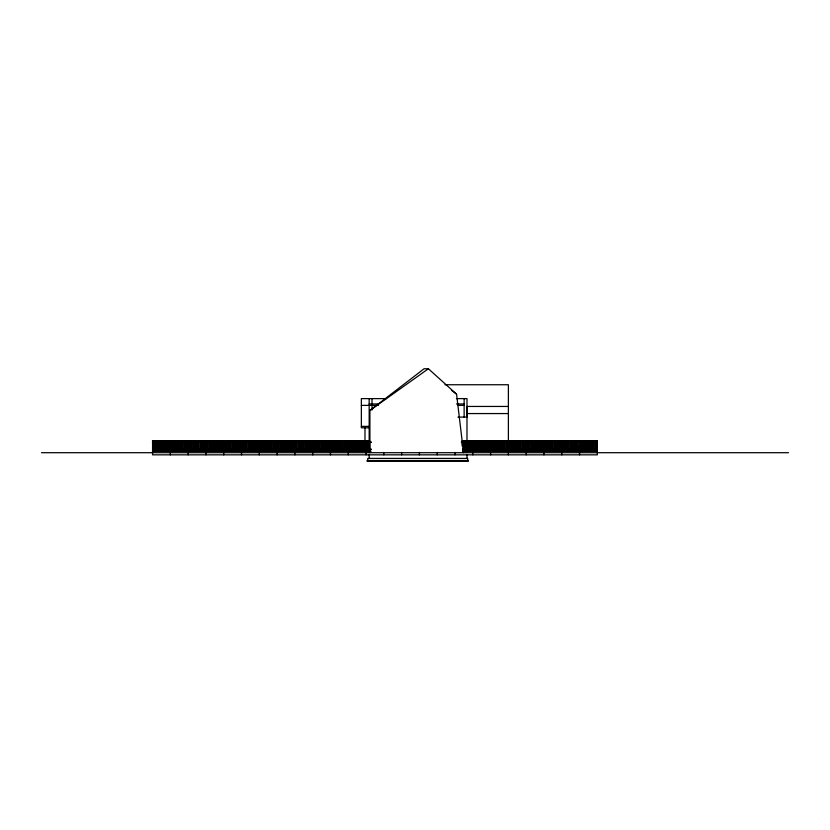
<?xml version="1.0" encoding="UTF-8"?>
<svg xmlns="http://www.w3.org/2000/svg" width="830" height="830" viewBox="0 0 830 830"><rect width="100%" height="100%" fill="white"/><g stroke="black" fill="none" stroke-linecap="round" stroke-linejoin="round"><path stroke-width="1.25" d="M369.91 452.703L369.91 410.425L424.099 368.759L428.394 368.759L456.573 394.188L463.545 452.703M369.91 410.425L428.394 368.759M444.963 384.747L508.385 384.747L508.385 454.84M386.209 398.618L361.361 398.618L361.361 427.792L369.174 427.792M456.459 398.618L466.989 398.618L466.989 452.298M369.174 403.961L378.418 403.961M456.459 403.961L464.136 403.961M361.361 405.382L378.418 405.382M457.745 405.382L464.136 405.382M466.968 406.451L508.385 406.451M466.989 407.157L467.166 417.075L457.973 417.117M466.968 413.568L508.385 413.568M361.361 426.371L369.174 426.371M152.564 440.958L369.682 440.958M597.341 440.958L462.092 440.958L462.092 445.938M152.751 442.027L170.181 442.027M170.534 442.027L187.974 442.027M188.327 442.027L205.767 442.027M206.12 442.027L223.55 442.027M223.913 442.027L241.343 442.027M241.696 442.027L259.136 442.027M259.489 442.027L276.93 442.027M277.282 442.027L294.712 442.027M295.075 442.027L312.505 442.027M312.858 442.027L330.299 442.027M330.651 442.027L348.092 442.027M348.444 442.027L365.885 442.027M366.238 442.027L371.218 442.027M461.418 442.027L472.623 442.027M472.976 442.027L490.416 442.027M490.769 442.027L508.209 442.027M508.562 442.027L526.002 442.027M526.355 442.027L543.785 442.027M544.148 442.027L561.578 442.027M561.931 442.027L579.371 442.027M579.724 442.027L597.164 442.027M152.751 442.38L170.181 442.38M170.534 442.38L187.974 442.38M188.327 442.38L205.767 442.38M206.12 442.38L223.55 442.38M223.913 442.38L241.343 442.38M241.696 442.38L259.136 442.38M259.489 442.38L276.93 442.38M277.282 442.38L294.712 442.38M295.075 442.38L312.505 442.38M312.858 442.38L330.299 442.38M330.651 442.38L348.092 442.38M348.444 442.38L365.885 442.38M366.238 442.38L371.218 442.38M461.418 442.38L472.623 442.38M472.976 442.38L490.416 442.38M490.769 442.38L508.209 442.38M508.562 442.38L526.002 442.38M526.355 442.38L543.785 442.38M544.148 442.38L561.578 442.38M561.931 442.38L579.371 442.38M579.724 442.38L597.164 442.38M152.751 449.144L170.181 449.144M170.534 449.144L187.974 449.144M188.327 449.144L205.767 449.144M206.12 449.144L223.55 449.144M223.913 449.144L241.343 449.144M241.696 449.144L259.136 449.144M259.489 449.144L276.93 449.144M277.282 449.144L294.712 449.144M295.075 449.144L312.505 449.144M312.858 449.144L330.299 449.144M330.651 449.144L348.092 449.144M348.444 449.144L365.885 449.144M366.238 449.144L371.218 449.144M462.663 449.144L472.623 449.144M472.976 449.144L490.416 449.144M490.769 449.144L508.209 449.144M508.562 449.144L526.002 449.144M526.355 449.144L543.785 449.144M544.148 449.144L561.578 449.144M561.931 449.144L579.371 449.144M579.724 449.144L597.164 449.144M152.751 449.497L170.181 449.497M170.534 449.497L187.974 449.497M188.327 449.497L205.767 449.497M206.12 449.497L223.55 449.497M223.913 449.497L241.343 449.497M241.696 449.497L259.136 449.497M259.489 449.497L276.93 449.497M277.282 449.497L294.712 449.497M295.075 449.497L312.505 449.497M312.858 449.497L330.299 449.497M330.651 449.497L348.092 449.497M348.444 449.497L365.885 449.497M366.238 449.497L371.218 449.497M462.663 449.497L472.623 449.497M472.976 449.497L490.416 449.497M490.769 449.497L508.209 449.497M508.562 449.497L526.002 449.497M526.355 449.497L543.785 449.497M544.148 449.497L561.578 449.497M561.931 449.497L579.371 449.497M579.724 449.497L597.164 449.497M152.564 450.929L369.682 450.929M462.528 450.929L597.341 450.929M152.564 451.281L371.145 451.281M462.632 451.281L597.341 451.281M41.5 452.703L788.5 452.703M451.499 390.214L456.573 394.188M597.164 451.281L597.341 440.606L597.341 454.84L152.564 454.84L152.564 440.606L152.751 451.281M596.915 440.958L596.915 450.929M595.484 440.958L595.484 450.929M595.141 440.958L595.141 450.929M593.72 440.958L593.72 450.929M593.367 440.958L593.367 450.929M591.946 440.958L591.946 450.929M591.593 440.958L591.593 450.929M590.172 440.958L590.172 450.929M589.829 440.958L589.829 450.929M588.408 440.958L588.408 450.929M588.055 440.958L588.055 450.929M587.059 440.958L587.059 450.929M586.706 440.958L586.706 450.929M586.634 440.958L586.634 450.929M586.281 440.958L586.281 450.929M585.285 440.958L585.285 450.929M584.517 440.958L584.517 450.929M583.521 440.958L583.521 450.929M583.168 440.958L583.168 450.929M582.743 440.958L582.743 450.929M581.322 440.958L581.322 450.929M580.969 440.958L580.969 450.929M579.724 451.281L579.724 440.606L579.371 451.281M579.548 440.606L579.548 454.84M579.122 440.958L579.122 450.929M577.701 440.958L577.701 450.929M577.348 440.958L577.348 450.929M576.352 440.958L576.352 450.929M576.01 440.958L575.927 450.929M575.574 440.958L575.574 450.929M574.578 440.958L574.578 450.929M574.236 440.958L574.236 450.929M574.153 440.958L574.153 450.929M573.81 440.958L573.81 450.929M572.814 440.958L572.814 450.929M572.461 440.958L572.378 450.929M572.036 440.958L572.036 450.929M570.615 440.958L570.615 450.929M570.262 440.958L570.262 450.929M568.841 440.958L568.841 450.929M568.498 440.958L568.498 450.929M567.066 440.958L567.066 450.929M566.724 440.958L566.724 450.929M565.303 440.958L565.303 450.929M564.95 440.958L564.95 450.929M563.529 440.958L563.529 450.929M563.176 440.958L563.176 450.929M562.18 440.958L562.18 450.929M561.931 451.281L561.931 440.606L561.578 451.281M561.754 440.606L561.754 454.84M561.329 440.958L561.329 450.929M560.333 440.958L560.333 450.929M559.908 440.958L559.98 450.929M559.555 440.958L559.555 450.929M558.134 440.958L558.134 450.929M557.791 440.958L557.791 450.929M556.359 440.958L556.359 450.929M556.017 440.958L556.017 450.929M554.596 440.958L554.596 450.929M554.243 440.958L554.243 450.929M552.822 440.958L552.822 450.929M552.469 440.958L552.469 450.929M551.473 440.958L551.473 450.929M551.13 440.958L551.047 450.929M550.705 440.958L550.705 450.929M549.709 440.958L549.709 450.929M549.356 440.958L549.356 450.929M549.284 440.958L549.284 450.929M548.931 440.958L548.931 450.929M547.935 440.958L547.935 450.929M547.157 440.958L547.157 450.929M546.161 440.958L546.161 450.929M545.818 440.958L545.818 450.929M545.393 440.958L545.393 450.929M544.148 451.281L544.148 440.606L543.785 451.281M543.961 440.606L543.961 454.84M543.536 440.958L543.536 450.929M542.115 440.958L542.115 450.929M541.772 440.958L541.772 450.929M540.34 440.958L540.34 450.929M539.998 440.958L539.998 450.929M539.002 440.958L539.002 450.929M538.649 440.958L538.649 450.929M538.224 440.958L538.224 450.929M537.228 440.958L537.228 450.929M536.886 440.958L536.886 450.929M536.803 440.958L536.803 450.929M536.45 440.958L536.45 450.929M535.454 440.958L535.454 450.929M535.111 440.958L535.028 450.929M534.686 440.958L534.686 450.929M533.265 440.958L533.265 450.929M532.912 440.958L532.912 450.929M531.49 440.958L531.49 450.929M531.138 440.958L531.138 450.929M529.716 440.958L529.716 450.929M529.374 440.958L529.374 450.929M527.942 440.958L527.942 450.929M527.6 440.958L527.6 450.929M526.604 440.958L526.604 450.929M526.355 451.281L526.355 440.606L526.002 451.281M526.179 440.606L526.179 454.84M525.743 440.958L525.743 450.929M524.747 440.958L524.747 450.929M524.404 440.958L524.404 450.929M524.321 440.958L524.321 450.929M523.979 440.958L523.979 450.929M522.983 440.958L522.983 450.929M522.558 440.958L522.558 450.929M522.205 440.958L522.205 450.929M520.784 440.958L520.784 450.929M520.431 440.958L520.431 450.929M519.009 440.958L519.009 450.929M518.667 440.958L518.667 450.929M517.235 440.958L517.235 450.929M516.893 440.958L516.893 450.929M515.471 440.958L515.471 450.929M515.119 440.958L515.119 450.929M514.123 440.958L514.123 450.929M513.78 440.958L513.78 450.929M513.345 440.958L513.345 450.929M512.349 440.958L512.349 450.929M512.006 440.958L512.006 450.929M511.923 440.958L511.923 450.929M511.581 440.958L511.581 450.929M510.585 440.958L510.585 450.929M509.807 440.958L509.807 450.929M508.811 440.958L508.811 450.929M508.562 451.281L508.562 440.606L508.209 451.281M507.96 440.958L507.96 450.929M506.539 440.958L506.539 450.929M506.186 440.958L506.186 450.929M504.764 440.958L504.764 450.929M504.412 440.958L504.412 450.929M502.99 440.958L502.99 450.929M502.648 440.958L502.648 450.929M501.652 440.958L501.652 450.929M500.874 440.958L500.874 450.929M499.878 440.958L499.878 450.929M499.525 440.958L499.525 450.929M499.453 440.958L499.453 450.929M499.1 440.958L499.1 450.929M498.104 440.958L498.104 450.929M497.678 440.958L497.761 450.929M497.326 440.958L497.326 450.929M495.904 440.958L495.904 450.929M495.562 440.958L495.562 450.929M494.141 440.958L494.141 450.929M493.788 440.958L493.788 450.929M492.366 440.958L492.366 450.929M492.014 440.958L492.014 450.929M490.769 451.281L490.769 440.606L490.416 451.281M490.592 440.606L490.592 454.84M490.167 440.958L490.167 450.929M489.171 440.958L489.171 450.929M488.393 440.958L488.393 450.929M487.397 440.958L487.397 450.929M487.054 440.958L487.054 450.929M486.971 440.958L486.971 450.929M486.629 440.958L486.629 450.929M485.623 440.958L485.623 450.929M485.197 440.958L485.28 450.929M484.855 440.958L484.855 450.929M483.434 440.958L483.434 450.929M483.081 440.958L483.081 450.929M481.659 440.958L481.659 450.929M481.307 440.958L481.307 450.929M479.885 440.958L479.885 450.929M479.543 440.958L479.543 450.929M478.111 440.958L478.111 450.929M477.769 440.958L477.769 450.929M476.773 440.958L476.773 450.929M476.42 440.958L476.347 450.929M475.995 440.958L475.995 450.929M474.999 440.958L474.999 450.929M474.656 440.958L474.656 450.929M474.573 440.958L474.573 450.929M474.231 440.958L474.231 450.929M473.225 440.958L473.225 450.929M472.976 451.281L472.976 440.606L472.623 451.281M472.799 440.606L472.799 454.84M472.374 440.958L472.374 450.929M470.952 440.958L470.952 450.929M470.6 440.958L470.6 450.929M469.178 440.958L469.178 450.929M468.836 440.958L468.836 450.929M467.695 460.536L467.695 458.399L367.752 458.399L367.752 461.241M467.415 440.958L467.415 450.929M466.989 454.736L466.989 458.399M465.64 440.958L465.64 450.929M465.288 440.958L465.288 450.929M464.292 440.958L464.292 450.929M464.136 398.618L464.136 417.117M463.524 440.958L463.524 450.929M455.016 452.464L455.016 454.84M437.223 452.464L437.223 454.84M419.43 452.464L419.43 454.84M401.637 452.464L401.637 454.84M383.844 452.464L383.844 454.84M372.016 398.618L372.016 410.072M369.599 440.958L369.599 450.929M369.174 398.618L369.174 452.298M369.174 454.736L369.174 458.399M367.825 440.958L367.825 450.929M367.483 440.958L367.483 450.929M366.238 451.281L366.238 440.606L365.885 451.281M366.061 440.606L366.061 454.84M365.636 440.958L365.636 450.929M364.982 427.792L364.982 441.498M364.629 440.958L364.629 450.929M364.287 440.958L364.287 450.929M364.204 440.958L364.204 450.929M363.862 440.958L363.862 450.929M362.866 440.958L362.866 450.929M362.513 440.958L362.513 450.929M362.088 440.958L362.088 450.929M361.092 440.958L361.092 450.929M360.749 440.958L360.749 450.929M360.313 440.958L360.313 450.929M358.892 440.958L358.892 450.929M358.55 440.958L358.55 450.929M357.118 440.958L357.118 450.929M356.776 440.958L356.776 450.929M355.354 440.958L355.354 450.929M355.001 440.958L355.001 450.929M353.58 440.958L353.58 450.929M353.238 440.958L353.238 450.929M352.231 440.958L352.231 450.929M351.464 440.958L351.464 450.929M350.468 440.958L350.468 450.929M350.115 440.958L350.115 450.929M350.042 440.958L350.042 450.929M349.689 440.958L349.689 450.929M348.693 440.958L348.693 450.929M348.444 451.281L348.444 440.606L348.092 451.281M348.268 440.606L348.268 454.84M347.843 440.958L347.843 450.929M346.421 440.958L346.421 450.929M346.069 440.958L346.069 450.929M344.647 440.958L344.647 450.929M344.294 440.958L344.294 450.929M342.873 440.958L342.873 450.929M342.531 440.958L342.531 450.929M341.099 440.958L341.099 450.929M340.757 440.958L340.757 450.929M339.761 440.958L339.761 450.929M338.982 440.958L338.982 450.929M337.986 440.958L337.986 450.929M337.561 440.958L337.561 450.929M337.208 440.958L337.208 450.929M336.212 440.958L336.212 450.929M335.87 440.958L335.787 450.929M335.445 440.958L335.445 450.929M334.023 440.958L334.023 450.929M333.67 440.958L333.67 450.929M332.249 440.958L332.249 450.929M331.896 440.958L331.896 450.929M330.651 451.281L330.651 440.606L330.299 451.281M330.475 440.606L330.475 454.84M330.05 440.958L330.05 450.929M328.628 440.958L328.628 450.929M328.275 440.958L328.275 450.929M327.279 440.958L327.279 450.929M326.937 440.958L326.937 450.929M326.854 440.958L326.854 450.929M326.512 440.958L326.512 450.929M325.516 440.958L325.516 450.929M325.163 440.958L325.08 450.929M324.738 440.958L324.738 450.929M323.742 440.958L323.742 450.929M323.316 440.958L323.389 450.929M322.963 440.958L322.963 450.929M321.542 440.958L321.542 450.929M321.189 440.958L321.189 450.929M319.768 440.958L319.768 450.929M319.425 440.958L319.425 450.929M317.994 440.958L317.994 450.929M317.651 440.958L317.651 450.929M316.23 440.958L316.23 450.929M315.877 440.958L315.877 450.929M314.881 440.958L314.881 450.929M314.114 440.958L314.114 450.929M313.118 440.958L313.118 450.929M312.858 451.281L312.858 440.606L312.505 451.281M312.682 440.606L312.682 454.84M312.256 440.958L312.256 450.929M311.26 440.958L311.26 450.929M310.482 440.958L310.482 450.929M309.061 440.958L309.061 450.929M308.719 440.958L308.719 450.929M307.297 440.958L307.297 450.929M306.944 440.958L306.944 450.929M305.523 440.958L305.523 450.929M305.17 440.958L305.17 450.929M303.749 440.958L303.749 450.929M303.407 440.958L303.407 450.929M302.411 440.958L302.411 450.929M301.632 440.958L301.632 450.929M300.636 440.958L300.636 450.929M300.211 440.958L300.284 450.929M299.858 440.958L299.858 450.929M298.862 440.958L298.862 450.929M298.52 440.958L298.52 450.929M298.084 440.958L298.084 450.929M296.663 440.958L296.663 450.929M296.32 440.958L296.32 450.929M295.075 451.281L295.075 440.606L294.712 451.281M294.899 440.606L294.899 454.84M294.463 440.958L294.463 450.929M293.042 440.958L293.042 450.929M292.7 440.958L292.7 450.929M291.278 440.958L291.278 450.929M290.925 440.958L290.925 450.929M289.929 440.958L289.929 450.929M289.577 440.958L289.577 450.929M289.504 440.958L289.504 450.929M289.151 440.958L289.151 450.929M288.155 440.958L288.155 450.929M287.813 440.958L287.813 450.929M287.388 440.958L287.388 450.929M286.392 440.958L286.392 450.929M285.956 440.958L286.039 450.929M285.613 440.958L285.613 450.929M284.192 440.958L284.192 450.929M283.839 440.958L283.839 450.929M282.418 440.958L282.418 450.929M282.065 440.958L282.065 450.929M280.644 440.958L280.644 450.929M280.301 440.958L280.301 450.929M278.88 440.958L278.88 450.929M278.527 440.958L278.527 450.929M277.531 440.958L277.531 450.929M277.282 451.281L277.282 440.606L276.93 451.281M277.106 440.606L277.106 454.84M276.681 440.958L276.681 450.929M275.685 440.958L275.685 450.929M275.249 440.958L275.332 450.929M274.906 440.958L274.906 450.929M273.485 440.958L273.485 450.929M273.132 440.958L273.132 450.929M271.711 440.958L271.711 450.929M271.358 440.958L271.358 450.929M269.937 440.958L269.937 450.929M269.594 440.958L269.594 450.929M268.173 440.958L268.173 450.929M267.82 440.958L267.82 450.929M266.399 440.958L266.399 450.929M266.046 440.958L266.046 450.929M265.05 440.958L265.05 450.929M264.708 440.958L264.708 450.929M264.625 440.958L264.625 450.929M264.282 440.958L264.282 450.929M263.286 440.958L263.286 450.929M262.851 440.958L262.851 450.929M262.508 440.958L262.508 450.929M261.512 440.958L261.512 450.929M261.087 440.958L261.087 450.929M260.734 440.958L260.734 450.929M259.489 451.281L259.489 440.606L259.136 451.281M259.313 440.606L259.313 454.84M258.887 440.958L258.887 450.929M257.466 440.958L257.466 450.929M257.113 440.958L257.113 450.929M255.692 440.958L255.692 450.929M255.339 440.958L255.339 450.929M253.918 440.958L253.918 450.929M253.575 440.958L253.575 450.929M252.579 440.958L252.579 450.929M252.227 440.958L252.227 450.929M252.154 440.958L252.154 450.929M251.801 440.958L251.801 450.929M250.805 440.958L250.805 450.929M250.453 440.958L250.38 450.929M250.027 440.958L250.027 450.929M249.031 440.958L249.031 450.929M248.689 440.958L248.606 450.929M248.263 440.958L248.263 450.929M246.832 440.958L246.832 450.929M246.489 440.958L246.489 450.929M245.068 440.958L245.068 450.929M244.715 440.958L244.715 450.929M243.294 440.958L243.294 450.929M242.941 440.958L242.941 450.929M241.696 451.281L241.696 440.606L241.343 451.281M241.52 440.606L241.52 454.84M241.094 440.958L241.094 450.929M240.098 440.958L240.098 450.929M239.756 440.958L239.673 450.929M239.32 440.958L239.32 450.929M238.324 440.958L238.324 450.929M237.899 440.958L237.982 450.929M237.556 440.958L237.556 450.929M236.125 440.958L236.125 450.929M235.782 440.958L235.782 450.929M234.361 440.958L234.361 450.929M234.008 440.958L234.008 450.929M232.587 440.958L232.587 450.929M232.244 440.958L232.244 450.929M230.813 440.958L230.813 450.929M230.47 440.958L230.47 450.929M229.049 440.958L229.049 450.929M228.696 440.958L228.696 450.929M227.7 440.958L227.7 450.929M227.358 440.958L227.358 450.929M227.275 440.958L227.275 450.929M226.922 440.958L226.922 450.929M225.926 440.958L225.926 450.929M225.584 440.958L225.584 450.929M225.158 440.958L225.158 450.929M224.162 440.958L224.162 450.929M223.913 451.281L223.913 440.606L223.55 451.281M223.727 440.606L223.727 454.84M223.301 440.958L223.301 450.929M221.88 440.958L221.88 450.929M221.537 440.958L221.537 450.929M220.106 440.958L220.106 450.929M219.763 440.958L219.763 450.929M218.342 440.958L218.342 450.929M217.989 440.958L217.989 450.929M216.568 440.958L216.568 450.929M216.215 440.958L216.215 450.929M215.219 440.958L215.219 450.929M214.877 440.958L214.877 450.929M214.794 440.958L214.794 450.929M214.451 440.958L214.451 450.929M213.455 440.958L213.455 450.929M213.103 440.958L213.03 450.929M212.677 440.958L212.677 450.929M211.681 440.958L211.681 450.929M211.328 440.958L211.256 450.929M210.903 440.958L210.903 450.929M209.482 440.958L209.482 450.929M209.139 440.958L209.139 450.929M207.708 440.958L207.708 450.929M207.365 440.958L207.365 450.929M206.12 451.281L206.12 440.606L205.767 451.281M205.944 440.606L205.944 454.84M205.518 440.958L205.518 450.929M204.522 440.958L204.522 450.929M203.744 440.958L203.744 450.929M202.748 440.958L202.748 450.929M202.323 440.958L202.396 450.929M201.97 440.958L201.97 450.929M200.974 440.958L200.974 450.929M200.632 440.958L200.549 450.929M200.196 440.958L200.196 450.929M198.775 440.958L198.775 450.929M198.432 440.958L198.432 450.929M197.001 440.958L197.001 450.929M196.658 440.958L196.658 450.929M195.237 440.958L195.237 450.929M194.884 440.958L194.884 450.929M193.463 440.958L193.463 450.929M193.12 440.958L193.12 450.929M191.689 440.958L191.689 450.929M191.346 440.958L191.346 450.929M190.35 440.958L190.35 450.929M189.997 440.958L189.997 450.929M189.925 440.958L189.925 450.929M189.572 440.958L189.572 450.929M188.576 440.958L188.576 450.929M188.327 451.281L188.327 440.606L187.974 451.281M188.151 440.606L188.151 454.84M187.725 440.958L187.725 450.929M186.304 440.958L186.304 450.929M185.951 440.958L185.951 450.929M184.53 440.958L184.53 450.929M184.177 440.958L184.177 450.929M182.756 440.958L182.756 450.929M182.413 440.958L182.413 450.929M180.982 440.958L180.982 450.929M180.639 440.958L180.639 450.929M179.218 440.958L179.218 450.929M178.865 440.958L178.865 450.929M177.869 440.958L177.869 450.929M177.527 440.958L177.527 450.929M177.444 440.958L177.444 450.929M177.091 440.958L177.091 450.929M176.095 440.958L176.095 450.929M175.753 440.958L175.669 450.929M175.327 440.958L175.327 450.929M174.331 440.958L174.331 450.929M173.978 440.958L173.906 450.929M173.553 440.958L173.553 450.929M172.132 440.958L172.132 450.929M171.779 440.958L171.779 450.929M170.534 451.281L170.534 440.606L170.181 451.281M170.358 440.606L170.358 454.84M169.932 440.958L169.932 450.929M168.511 440.958L168.511 450.929M168.158 440.958L168.158 450.929M167.162 440.958L167.162 450.929M166.394 440.958L166.394 450.929M165.398 440.958L165.398 450.929M165.046 440.958L164.963 450.929M164.62 440.958L164.62 450.929M163.624 440.958L163.624 450.929M163.199 440.958L163.199 450.929M162.846 440.958L162.846 450.929M161.425 440.958L161.425 450.929M161.072 440.958L161.072 450.929M159.651 440.958L159.651 450.929M159.308 440.958L159.308 450.929M157.887 440.958L157.887 450.929M157.534 440.958L157.534 450.929M156.113 440.958L156.113 450.929M155.76 440.958L155.76 450.929M154.339 440.958L154.339 450.929M153.996 440.958L153.996 450.929M153 440.958L153 450.929M468.411 460.536L367.036 460.536L367.036 461.241L468.411 461.241L468.411 460.536M584.942 450.929L584.942 440.958L584.86 450.929M547.582 450.929L547.582 440.958L547.51 450.929M510.232 450.929L510.232 440.958L510.16 450.929M501.299 450.929L501.299 440.958L501.216 450.929M488.818 450.929L488.818 440.958L488.746 450.929M463.949 450.929L463.949 440.958L463.866 450.929M351.889 450.929L351.889 440.958L351.806 450.929M339.408 450.929L339.408 440.958L339.335 450.929M314.539 450.929L314.539 440.958L314.456 450.929M310.918 450.929L310.918 440.958L310.835 450.929M302.058 450.929L302.058 440.958L301.975 450.929M204.17 450.929L204.17 440.958L204.087 450.929M166.82 450.929L166.82 440.958L166.737 450.929"/></g></svg>
